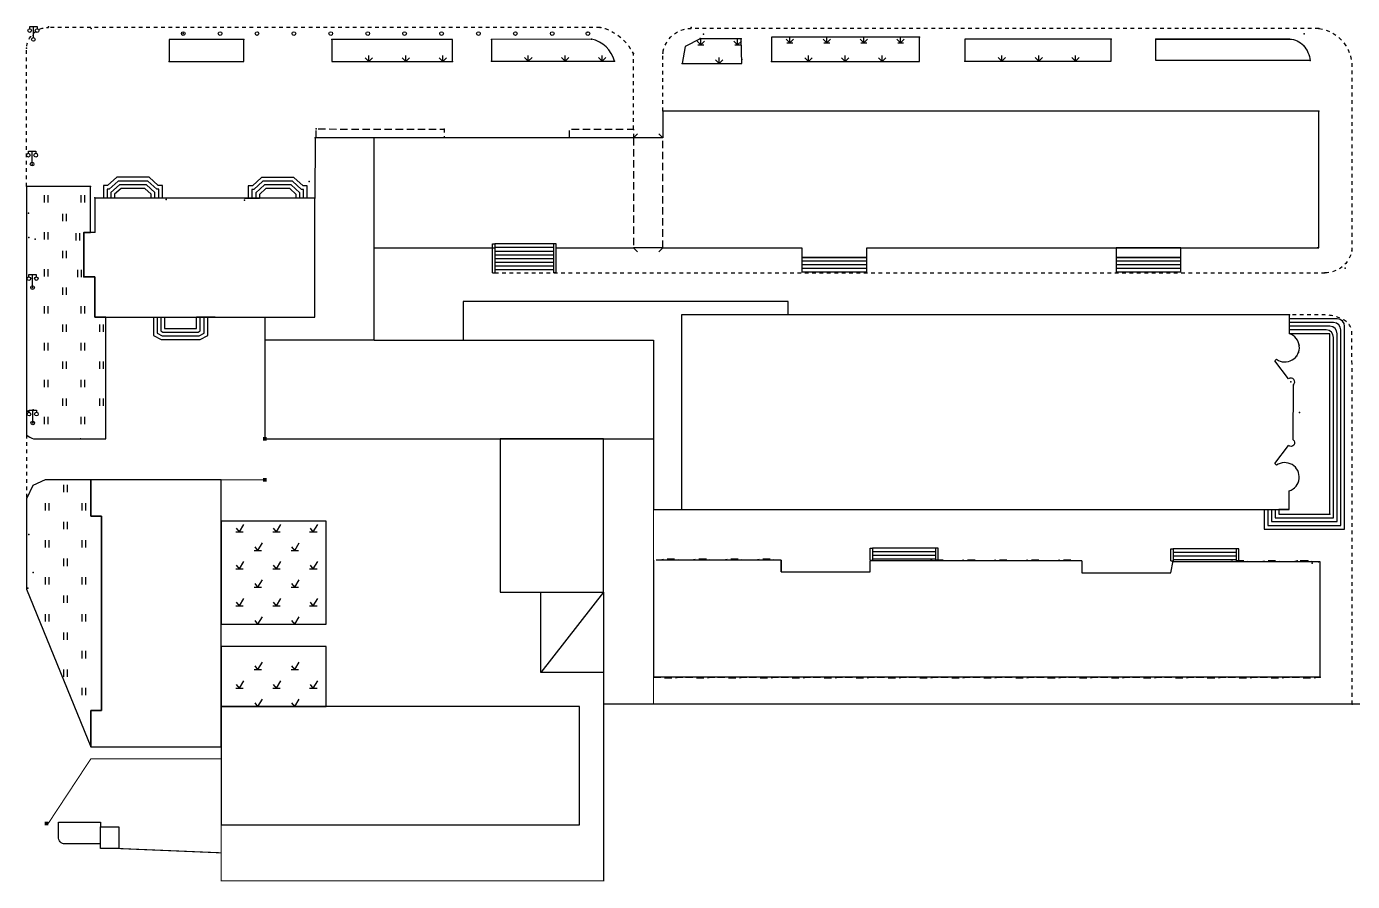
# Model space of a CAD drawing. Extents: x -992 to 2561, y -723 to 1492.
# Drawn here: x 1894.5 to 2074.1, y 529.5 to 645.3 of the extents above; entities that cross this region are included whole.
import ezdxf

# ---------------------------------------------------------------- set-up
doc = ezdxf.new("R2010")
doc.units = 0
doc.header["$LTSCALE"] = 0.5
doc.header["$PDSIZE"] = 0.2
doc.linetypes.add('X5', pattern=[3, 2, -1])
doc.linetypes.add('X6', pattern=[2, 1, -1])
doc.layers.get('0').update_dxf_attribs({"linetype": 'CONTINUOUS'})
for name, color, linetype in [('DLDW', 11, 'CONTINUOUS'), ('DLSS', 4, 'CONTINUOUS'), ('JMD', 6, 'CONTINUOUS'), ('ZBTZ', 3, 'CONTINUOUS'), ('ZDH', 1, 'CONTINUOUS')]:
    doc.layers.add(name, color=color, linetype=linetype)
doc.linetypes.add('1161', pattern='A,0,[149,AAA.SHX,S=0.15,R=0,X=0,Y=0],-1.6', length=1.6)
doc.linetypes.add('442', pattern='A,5,[175,AAA.SHX,S=1,R=90,X=0,Y=0],5', length=10)
doc.linetypes.add('443', pattern='A,9.4,[169,AAA.SHX,S=1,R=0,X=0,Y=0.15],0.6', length=10)
doc.linetypes.add('444', pattern='A,4.5,[145,AAA.SHX,S=1,R=0,X=0,Y=1],4.5,-0.5,[146,AAA.SHX,S=1,R=0,X=0,Y=0],-0.5', length=10)

# ---------------------------------------------------------------- blocks, each defined once
blk = doc.blocks.new('gc124')
for p, q in [((-1, 1), (0, 0)), ((-0.8, 0), (0.8, 0)), ((0, 0), (0, 1.6)), ((0, 0), (1, 1))]:
    blk.add_line(p, q)
blk = doc.blocks.new('gc097')
for p, q in [((-1, 2.9), (-1, 3.5)), ((-1, 3.5), (1, 3.5)), ((0, 0.5), (0, 3.5)), ((1, 3.5), (1, 2.9))]:
    blk.add_line(p, q)
for centre in [(-1, 2.4), (0, 0), (1, 2.4)]:
    blk.add_circle(centre, 0.5)
blk = doc.blocks.new('gc121')
for p, q in [((-0.5, -1), (-0.5, 1)), ((0.5, -1), (0.5, 1))]:
    blk.add_line(p, q)
blk = doc.blocks.new('gc002')
at = {"const_width": 1}
blk.add_lwpolyline([(-0.5, 0), (0.5, 0)], dxfattribs=at)
blk = doc.blocks.new('gc123')
for p, q in [((-1, 0), (1, 0)), ((0, 0), (-0.8, 1)), ((0, 0), (1.2, 2))]:
    blk.add_line(p, q)
blk = doc.blocks.new('gc170')
at = {"linetype": 'Continuous'}
blk.add_circle((0, 0), 0.5, dxfattribs=at)

msp = doc.modelspace()

# ---------------------------------------------------------------- linework, layer by layer
at = {"layer": 'DLSS', "linetype": 'X6', "flags": 128}
for points, elevation in [([(1894.49, 623.58), (1894.49, 642.34, -0.398331), (1897.45, 645.14)], -8.92), ([(1976.7, 631.34), (1976.7, 641.61, 0.2167), (1972.2, 645.14)], -8.92), ([(1980.68, 633.78), (1980.68, 641.63, -0.376091), (1984.54, 645.01)], -8.92), ([(2069.56, 645.01, -0.373511), (2074.05, 639.84), (2074.05, 614.89, -0.355145), (2070.37, 611.9)], -8.92), ([(2074.09, 553.52), (2074.05, 603.78, 0.251441), (2073.14, 605.39, 0.142079), (2070.37, 606.2), (2065.59, 606.2)], -0.06)]:
    msp.add_lwpolyline(points, format="xyb", dxfattribs=dict(at, elevation=elevation))
for points, elevation in [([(1972.2, 645.14), (1897.45, 645.14)], -8.92), ([(2069.56, 645.01), (1984.54, 645.01)], -8.92), ([(1957.92, 611.91), (2070.37, 611.9)], -8.92), ([(1894.49, 589.97), (1894.49, 581.31)], -0.68)]:
    msp.add_lwpolyline(points, dxfattribs=dict(at, elevation=elevation))
at = {"layer": 'JMD', "linetype": 'Continuous'}
for p, q in [((1976.7, 630.17, -8.92), (1977.27, 630.73, -8.92)), ((1980.68, 630.17, -8.92), (1980.12, 630.73, -8.92)), ((1904.41, 622.06, -8.92), (1906.41, 622.06, -8.92)), ((1904.41, 622.06, -8.92), (1906.41, 622.06, -8.92)), ((1904.41, 622.06, -8.92), (1906.41, 622.06, -8.92)), ((1913.38, 622.04, -8.92), (1911.38, 622.04, -8.92)), ((1913.38, 622.04, -8.92), (1911.38, 622.04, -8.92)), ((1913.38, 622.04, -8.92), (1911.38, 622.04, -8.92)), ((1924.02, 622.02, 1.8), (1926.02, 622.02, 1.8)), ((1924.02, 622.02, 1.8), (1926.02, 622.02, 1.8)), ((1924.02, 622.02, 1.8), (1926.02, 622.02, 1.8)), ((1933, 622.01, 1.8), (1931, 622.01, 1.8)), ((1933, 622.01, 1.8), (1931, 622.01, 1.8)), ((1933, 622.01, 1.8), (1931, 622.01, 1.8)), ((1957.62, 615.82, -8.92), (1957.92, 615.82, -8.92)), ((1957.62, 611.91, -8.92), (1957.62, 615.82, -8.92)), ((1957.62, 615.82, -8.92), (1957.92, 615.82, -8.92)), ((1957.62, 611.91, -8.92), (1957.62, 615.82, -8.92)), ((1957.62, 615.82, -8.92), (1957.92, 615.82, -8.92)), ((1957.62, 611.91, -8.92), (1957.62, 615.82, -8.92)), ((1965.92, 615.82, -8.92), (1957.92, 615.82, -8.92)), ((1957.92, 615.82, -8.92), (1957.92, 611.91, -8.92)), ((1965.92, 615.82, -8.92), (1957.92, 615.82, -8.92)), ((1957.92, 615.82, -8.92), (1957.92, 611.91, -8.92)), ((1965.92, 615.82, -8.92), (1957.92, 615.82, -8.92)), ((1957.92, 615.82, -8.92), (1957.92, 611.91, -8.92)), ((1965.92, 615.32, -8.92), (1957.92, 615.32, -8.92)), ((1965.92, 615.32, -8.92), (1957.92, 615.32, -8.92)), ((1965.92, 615.32, -8.92), (1957.92, 615.32, -8.92)), ((1965.92, 614.82, -8.92), (1957.92, 614.82, -8.92)), ((1965.92, 614.82, -8.92), (1957.92, 614.82, -8.92)), ((1965.92, 614.82, -8.92), (1957.92, 614.82, -8.92)), ((1966.22, 615.82, -8.92), (1965.92, 615.82, -8.92)), ((1965.92, 611.92, -8.92), (1965.92, 615.82, -8.92)), ((1966.22, 615.82, -8.92), (1965.92, 615.82, -8.92)), ((1965.92, 611.92, -8.92), (1965.92, 615.82, -8.92)), ((1966.22, 615.82, -8.92), (1965.92, 615.82, -8.92)), ((1965.92, 611.92, -8.92), (1965.92, 615.82, -8.92)), ((1966.22, 611.92, -8.92), (1966.22, 615.82, -8.92)), ((1966.22, 611.92, -8.92), (1966.22, 615.82, -8.92)), ((1966.22, 611.92, -8.92), (1966.22, 615.82, -8.92)), ((1976.7, 615.3, -8.92), (1977.27, 614.73, -8.92)), ((1980.68, 615.3, -8.92), (1980.12, 614.73, -8.92)), ((1965.92, 614.32, -8.92), (1957.92, 614.32, -8.92)), ((1965.92, 614.32, -8.92), (1957.92, 614.32, -8.92)), ((1965.92, 614.32, -8.92), (1957.92, 614.32, -8.92)), ((1965.92, 613.82, -8.92), (1957.92, 613.82, -8.92)), ((1965.92, 613.82, -8.92), (1957.92, 613.82, -8.92)), ((1965.92, 613.82, -8.92), (1957.92, 613.82, -8.92)), ((1965.92, 613.32, -8.92), (1957.92, 613.32, -8.92)), ((1965.92, 613.32, -8.92), (1957.92, 613.32, -8.92)), ((1965.92, 613.32, -8.92), (1957.92, 613.32, -8.92)), ((1965.92, 612.82, -8.92), (1957.92, 612.82, -8.92)), ((1965.92, 612.82, -8.92), (1957.92, 612.82, -8.92)), ((1965.92, 612.82, -8.92), (1957.92, 612.82, -8.92)), ((2008.3, 613.98, -8.92), (1999.52, 613.98, -8.92)), ((1999.52, 613.98, -8.92), (1999.52, 611.95, -8.92)), ((2008.3, 613.98, -8.92), (1999.52, 613.98, -8.92)), ((1999.52, 613.98, -8.92), (1999.52, 611.95, -8.92)), ((2008.3, 613.48, -8.92), (1999.52, 613.48, -8.92)), ((2008.3, 613.48, -8.92), (1999.52, 613.48, -8.92)), ((2008.3, 612.98, -8.92), (1999.52, 612.98, -8.92)), ((2008.3, 612.98, -8.92), (1999.52, 612.98, -8.92)), ((2008.3, 611.95, -8.92), (2008.3, 613.98, -8.92)), ((2008.3, 611.95, -8.92), (2008.3, 613.98, -8.92)), ((2050.87, 613.98, -8.92), (2042.08, 613.98, -8.92)), ((2042.08, 613.98, -8.92), (2042.08, 611.95, -8.92)), ((2050.87, 613.98, -8.92), (2042.08, 613.98, -8.92)), ((2042.08, 613.98, -8.92), (2042.08, 611.95, -8.92)), ((2050.87, 613.48, -8.92), (2042.08, 613.48, -8.92)), ((2050.87, 613.48, -8.92), (2042.08, 613.48, -8.92)), ((2050.87, 612.98, -8.92), (2042.08, 612.98, -8.92)), ((2050.87, 612.98, -8.92), (2042.08, 612.98, -8.92)), ((2050.87, 611.95, -8.92), (2050.87, 613.98, -8.92)), ((2050.87, 611.95, -8.92), (2050.87, 613.98, -8.92)), ((1957.62, 611.91, -8.92), (1957.92, 611.91, -8.92)), ((1957.62, 611.91, -8.92), (1957.92, 611.91, -8.92)), ((1957.62, 611.91, -8.92), (1957.92, 611.91, -8.92)), ((1965.92, 612.32, -8.92), (1957.92, 612.32, -8.92)), ((1965.92, 612.32, -8.92), (1957.92, 612.32, -8.92)), ((1965.92, 612.32, -8.92), (1957.92, 612.32, -8.92)), ((1966.22, 611.92, -8.92), (1965.92, 611.92, -8.92)), ((1966.22, 611.92, -8.92), (1965.92, 611.92, -8.92)), ((1966.22, 611.92, -8.92), (1965.92, 611.92, -8.92)), ((2008.3, 612.48, -8.92), (1999.52, 612.48, -8.92)), ((2008.3, 612.48, -8.92), (1999.52, 612.48, -8.92)), ((2008.3, 611.98, -8.92), (1999.52, 611.98, -8.92)), ((2008.3, 611.98, -8.92), (1999.52, 611.98, -8.92)), ((2050.87, 612.48, -8.92), (2042.08, 612.48, -8.92)), ((2050.87, 612.48, -8.92), (2042.08, 612.48, -8.92)), ((2050.87, 611.98, -8.92), (2042.08, 611.98, -8.92)), ((2050.87, 611.98, -8.92), (2042.08, 611.98, -8.92)), ((1910.68, 605.89, -8.92), (1913.18, 605.89, -8.92)), ((1920.02, 605.89, -8.92), (1917.52, 605.89, -8.92)), ((2072.05, 605.67, -8.92), (2065.59, 605.67, -8.92)), ((2065.59, 603.67, -8.92), (2065.59, 605.67, -8.92)), ((2072.05, 605.67, -8.92), (2065.59, 605.67, -8.92)), ((2065.59, 603.67, -8.92), (2065.59, 605.67, -8.92)), ((2071.55, 605.17, -8.92), (2065.59, 605.17, -8.92)), ((2071.55, 605.17, -8.92), (2065.59, 605.17, -8.92)), ((2071.05, 604.67, -8.92), (2065.59, 604.67, -8.92)), ((2071.05, 604.67, -8.92), (2065.59, 604.67, -8.92)), ((2070.55, 604.17, -8.92), (2065.59, 604.17, -8.92)), ((2070.55, 604.17, -8.92), (2065.59, 604.17, -8.92)), ((2072.05, 578.22, -8.92), (2072.05, 603.67, -8.92)), ((2072.05, 578.22, -8.92), (2072.05, 603.67, -8.92)), ((2072.55, 577.72, -8.92), (2072.55, 604.17, -8.92)), ((2072.55, 577.72, -8.92), (2072.55, 604.17, -8.92)), ((2073.05, 577.22, -8.92), (2073.05, 604.67, -8.92)), ((2073.05, 577.22, -8.92), (2073.05, 604.67, -8.92)), ((2071.55, 578.72, -8.92), (2071.55, 603.17, -8.92)), ((2071.55, 578.72, -8.92), (2071.55, 603.17, -8.92)), ((2065.56, 579.86, -8.92), (2065.56, 581.86, -8.92)), ((2065.56, 579.86, -8.92), (2065.56, 581.86, -8.92)), ((2062.14, 579.86, -8.92), (2062.14, 577.22, -8.92)), ((2062.14, 579.86, -8.92), (2062.14, 577.22, -8.92)), ((2062.64, 579.86, -8.92), (2062.64, 577.72, -8.92)), ((2062.64, 579.86, -8.92), (2062.64, 577.72, -8.92)), ((2063.14, 579.86, -8.92), (2063.14, 578.22, -8.92)), ((2063.14, 579.86, -8.92), (2063.14, 578.22, -8.92)), ((2063.64, 579.86, -8.92), (2063.64, 578.72, -8.92)), ((2063.64, 579.86, -8.92), (2063.64, 578.72, -8.92)), ((2063.64, 578.72, -8.92), (2071.55, 578.72, -8.92)), ((2063.64, 578.72, -8.92), (2071.55, 578.72, -8.92)), ((2065.56, 579.86, -8.92), (2065.56, 579.86, -8.92)), ((2065.56, 579.86, -8.92), (2065.56, 579.86, -8.92)), ((2065.56, 579.86, -8.92), (2065.56, 579.86, -8.92)), ((2065.56, 579.86, -8.92), (2065.56, 579.86, -8.92)), ((2062.14, 577.22, -8.92), (2073.05, 577.22, -8.92)), ((2062.14, 577.22, -8.92), (2073.05, 577.22, -8.92)), ((2062.64, 577.72, -8.92), (2072.55, 577.72, -8.92)), ((2062.64, 577.72, -8.92), (2072.55, 577.72, -8.92)), ((2063.14, 578.22, -8.92), (2072.05, 578.22, -8.92)), ((2063.14, 578.22, -8.92), (2072.05, 578.22, -8.92)), ((2008.78, 574.65, 0.05), (2009.08, 574.65, 0.05)), ((2008.78, 573.02, 0.05), (2008.78, 574.65, 0.05)), ((2008.78, 574.65, 0.05), (2009.08, 574.65, 0.05)), ((2008.78, 573.02, 0.05), (2008.78, 574.65, 0.05)), ((2017.68, 574.65, 0.05), (2009.08, 574.65, 0.05)), ((2009.08, 574.65, 0.05), (2009.08, 573.02, 0.05)), ((2017.68, 574.65, 0.05), (2009.08, 574.65, 0.05)), ((2009.08, 574.65, 0.05), (2009.08, 573.02, 0.05)), ((2017.68, 574.15, 0.05), (2009.08, 574.15, 0.05)), ((2017.68, 574.15, 0.05), (2009.08, 574.15, 0.05)), ((2017.68, 573.65, 0.05), (2009.08, 573.65, 0.05)), ((2017.68, 573.65, 0.05), (2009.08, 573.65, 0.05)), ((2017.68, 573.15, 0.05), (2009.08, 573.15, 0.05)), ((2017.68, 573.15, 0.05), (2009.08, 573.15, 0.05)), ((2017.98, 574.65, 0.05), (2017.68, 574.65, 0.05)), ((2017.68, 573.02, 0.05), (2017.68, 574.65, 0.05)), ((2017.98, 574.65, 0.05), (2017.68, 574.65, 0.05)), ((2017.68, 573.02, 0.05), (2017.68, 574.65, 0.05)), ((2017.98, 573.02, 0.05), (2017.98, 574.65, 0.05)), ((2017.98, 573.02, 0.05), (2017.98, 574.65, 0.05)), ((2049.51, 574.54, -8.92), (2049.81, 574.54, -8.92)), ((2049.51, 572.91, -8.92), (2049.51, 574.54, -8.92)), ((2049.51, 574.54, -8.92), (2049.81, 574.54, -8.92)), ((2049.51, 572.91, -8.92), (2049.51, 574.54, -8.92)), ((2058.41, 574.54, -8.92), (2049.81, 574.54, -8.92)), ((2049.81, 574.54, -8.92), (2049.81, 572.91, -8.92)), ((2058.41, 574.54, -8.92), (2049.81, 574.54, -8.92)), ((2049.81, 574.54, -8.92), (2049.81, 572.91, -8.92)), ((2058.41, 574.04, -8.92), (2049.81, 574.04, -8.92)), ((2058.41, 574.04, -8.92), (2049.81, 574.04, -8.92)), ((2058.41, 573.54, -8.92), (2049.81, 573.54, -8.92)), ((2058.41, 573.54, -8.92), (2049.81, 573.54, -8.92)), ((2058.71, 574.54, -8.92), (2058.41, 574.54, -8.92)), ((2058.41, 572.91, -8.92), (2058.41, 574.54, -8.92)), ((2058.71, 574.54, -8.92), (2058.41, 574.54, -8.92)), ((2058.41, 572.91, -8.92), (2058.41, 574.54, -8.92)), ((2058.71, 572.91, -8.92), (2058.71, 574.54, -8.92)), ((2058.71, 572.91, -8.92), (2058.71, 574.54, -8.92)), ((2008.78, 573.02, 0.05), (2009.08, 573.02, 0.05)), ((2008.78, 573.02, 0.05), (2009.08, 573.02, 0.05)), ((2017.98, 573.02, 0.05), (2017.68, 573.02, 0.05)), ((2017.98, 573.02, 0.05), (2017.68, 573.02, 0.05)), ((2049.51, 572.91, -8.92), (2049.81, 572.91, -8.92)), ((2049.51, 572.91, -8.92), (2049.81, 572.91, -8.92)), ((2058.41, 573.04, -8.92), (2049.81, 573.04, -8.92)), ((2058.41, 573.04, -8.92), (2049.81, 573.04, -8.92)), ((2058.71, 572.91, -8.92), (2058.41, 572.91, -8.92)), ((2058.71, 572.91, -8.92), (2058.41, 572.91, -8.92)), ((1972.66, 568.67, -8.92), (1964.16, 557.78, -8.92))]:
    msp.add_line(p, q, dxfattribs=at)
at = {"layer": 'JMD', "linetype": 'X5'}
for p, q in [((1976.7, 630.17, -8.92), (1976.7, 615.3, -8.92)), ((1980.68, 615.3, -8.92), (1980.68, 630.17, -8.92))]:
    msp.add_line(p, q, dxfattribs=at)
at = {"layer": 'JMD', "color": 7, "linetype": 'Continuous'}
for p, q in [((2071.05, 603.67, -8.92), (2065.59, 603.67, -8.92)), ((2071.05, 603.67, -8.92), (2065.59, 603.67, -8.92)), ((2071.05, 579.22, -8.92), (2071.05, 603.67, -8.92)), ((2071.05, 579.22, -8.92), (2071.05, 603.67, -8.92)), ((2065.56, 579.86, -8.92), (2064.14, 579.86, -8.92)), ((2064.14, 579.86, -8.92), (2064.14, 579.22, -8.92)), ((2065.56, 579.86, -8.92), (2064.14, 579.86, -8.92)), ((2064.14, 579.86, -8.92), (2064.14, 579.22, -8.92)), ((2064.14, 579.22, -8.92), (2071.05, 579.22, -8.92)), ((2064.14, 579.22, -8.92), (2071.05, 579.22, -8.92))]:
    msp.add_line(p, q, dxfattribs=at)
at = {"layer": 'JMD', "linetype": 'Continuous', "flags": 128}
for points, elevation in [([(1980.68, 615.3), (1999.52, 615.3), (1999.52, 613.98), (2008.3, 613.98), (2008.3, 615.3), (2042.08, 615.3), (2042.08, 613.98), (2050.87, 613.98), (2050.87, 615.3), (2042.08, 615.3), (2069.58, 615.3), (2069.58, 633.78), (1980.68, 633.78), (1980.68, 630.17)], -8.92), ([(1976.7, 630.17), (1933.57, 630.17), (1933.52, 622.01), (1903.74, 622.01), (1903.72, 617.37), (1902.22, 617.37), (1902.22, 611.35), (1903.72, 611.35)], -8.92), ([(1941.58, 615.3), (1941.58, 630.17)], -8.92), ([(1980.68, 630.17), (1976.7, 630.17)], -8.92), ([(1912.88, 622.04), (1912.88, 623.73), (1912.33, 623.73), (1911.09, 624.84), (1906.7, 624.84), (1905.46, 623.73), (1904.91, 623.73), (1904.91, 622.06)], 1.79), ([(1912.88, 622.04), (1912.88, 623.73), (1912.33, 623.73), (1911.09, 624.84), (1906.7, 624.84), (1905.46, 623.73), (1904.91, 623.73), (1904.91, 622.06)], 1.79), ([(1912.88, 622.04), (1912.88, 623.73), (1912.33, 623.73), (1911.09, 624.84), (1906.7, 624.84), (1905.46, 623.73), (1904.91, 623.73), (1904.91, 622.06)], 1.79), ([(1912.38, 622.04), (1912.38, 623.23), (1912.14, 623.23), (1910.9, 624.34), (1906.89, 624.34), (1905.65, 623.23), (1905.41, 623.23), (1905.41, 622.06)], 1.79), ([(1912.38, 622.04), (1912.38, 623.23), (1912.14, 623.23), (1910.9, 624.34), (1906.89, 624.34), (1905.65, 623.23), (1905.41, 623.23), (1905.41, 622.06)], 1.79), ([(1912.38, 622.04), (1912.38, 623.23), (1912.14, 623.23), (1910.9, 624.34), (1906.89, 624.34), (1905.65, 623.23), (1905.41, 623.23), (1905.41, 622.06)], 1.79), ([(1911.88, 622.04), (1911.88, 622.79), (1910.71, 623.84), (1907.08, 623.84), (1905.91, 622.79), (1905.91, 622.06)], 1.79), ([(1911.88, 622.04), (1911.88, 622.79), (1910.71, 623.84), (1907.08, 623.84), (1905.91, 622.79), (1905.91, 622.06)], 1.79), ([(1911.88, 622.04), (1911.88, 622.79), (1910.71, 623.84), (1907.08, 623.84), (1905.91, 622.79), (1905.91, 622.06)], 1.79), ([(1932.5, 622.01), (1932.5, 623.7), (1931.94, 623.7), (1930.71, 624.81), (1926.31, 624.81), (1925.08, 623.7), (1924.52, 623.7), (1924.52, 622.02)], 12.52), ([(1932.5, 622.01), (1932.5, 623.7), (1931.94, 623.7), (1930.71, 624.81), (1926.31, 624.81), (1925.08, 623.7), (1924.52, 623.7), (1924.52, 622.02)], 12.52), ([(1932.5, 622.01), (1932.5, 623.7), (1931.94, 623.7), (1930.71, 624.81), (1926.31, 624.81), (1925.08, 623.7), (1924.52, 623.7), (1924.52, 622.02)], 12.52), ([(1932, 622.01), (1932, 623.2), (1931.75, 623.2), (1930.52, 624.31), (1926.5, 624.31), (1925.27, 623.2), (1925.02, 623.2), (1925.02, 622.02)], 12.52), ([(1932, 622.01), (1932, 623.2), (1931.75, 623.2), (1930.52, 624.31), (1926.5, 624.31), (1925.27, 623.2), (1925.02, 623.2), (1925.02, 622.02)], 12.52), ([(1932, 622.01), (1932, 623.2), (1931.75, 623.2), (1930.52, 624.31), (1926.5, 624.31), (1925.27, 623.2), (1925.02, 623.2), (1925.02, 622.02)], 12.52), ([(1931.5, 622.01), (1931.5, 622.75), (1930.32, 623.81), (1926.7, 623.81), (1925.52, 622.75), (1925.52, 622.02)], 12.52), ([(1931.5, 622.01), (1931.5, 622.75), (1930.32, 623.81), (1926.7, 623.81), (1925.52, 622.75), (1925.52, 622.02)], 12.52), ([(1931.5, 622.01), (1931.5, 622.75), (1930.32, 623.81), (1926.7, 623.81), (1925.52, 622.75), (1925.52, 622.02)], 12.52), ([(1905.2, 605.9), (1910.68, 605.89), (1917.52, 605.89), (1926.78, 605.89), (1933.52, 605.89), (1933.52, 622.01)], -8.92), ([(1911.38, 622.04), (1911.38, 622.57), (1910.52, 623.34), (1907.28, 623.34), (1906.41, 622.57), (1906.41, 622.06)], 1.79), ([(1911.38, 622.04), (1911.38, 622.57), (1910.52, 623.34), (1907.28, 623.34), (1906.41, 622.57), (1906.41, 622.06)], 1.79), ([(1911.38, 622.04), (1911.38, 622.57), (1910.52, 623.34), (1907.28, 623.34), (1906.41, 622.57), (1906.41, 622.06)], 1.79), ([(1931, 622.01), (1931, 622.53), (1930.13, 623.31), (1926.89, 623.31), (1926.02, 622.53), (1926.02, 622.02)], 12.52), ([(1931, 622.01), (1931, 622.53), (1930.13, 623.31), (1926.89, 623.31), (1926.02, 622.53), (1926.02, 622.02)], 12.52), ([(1931, 622.01), (1931, 622.53), (1930.13, 623.31), (1926.89, 623.31), (1926.02, 622.53), (1926.02, 622.02)], 12.52), ([(1903.13, 617.37), (1902.22, 617.37), (1902.22, 611.35), (1903.72, 611.35), (1903.72, 605.9), (1905.2, 605.9)], -0.92), ([(1941.58, 602.78), (1941.58, 615.3), (1957.92, 615.3)], -0.73), ([(1941.58, 602.78), (1941.58, 615.3), (1957.92, 615.3)], -0.73), ([(1941.58, 615.3), (1957.92, 615.3)], -8.92), ([(1966.22, 615.3), (1976.7, 615.3)], -15.37), ([(1966.22, 615.3), (1976.7, 615.3)], -15.37), ([(1966.22, 615.3), (1976.7, 615.3)], -15.37), ([(1980.68, 615.3), (1976.7, 615.3)], -8.92), ([(1911.68, 605.89), (1911.68, 603.44), (1912.72, 602.89), (1917.98, 602.89), (1919.02, 603.44), (1919.02, 605.89)], -8.92), ([(1912.18, 605.89), (1912.18, 603.74), (1912.84, 603.39), (1917.86, 603.39), (1918.52, 603.74), (1918.52, 605.89)], -8.92), ([(1912.68, 605.89), (1912.68, 604.04), (1912.96, 603.89), (1917.74, 603.89), (1918.02, 604.04), (1918.02, 605.89)], -8.92), ([(1913.18, 605.89), (1913.18, 604.39), (1917.52, 604.39), (1917.52, 605.89)], -8.92), ([(1997.66, 606.2), (1983.23, 606.2), (1983.23, 579.86)], -11.27), ([(1941.58, 602.78), (1926.78, 602.78), (1926.78, 589.45), (1958.66, 589.45), (1979.41, 589.45)], -8.92), ([(1941.58, 602.78), (1953.64, 602.78)], -8.92), ([(1903.19, 547.71), (1920.83, 547.71), (1920.83, 583.88), (1903.19, 583.88), (1903.19, 578.94), (1904.62, 578.94), (1904.62, 552.65), (1903.19, 552.65), (1903.19, 547.71)], 0.01), ([(1903.19, 583.88), (1903.19, 578.94), (1904.62, 578.94), (1904.62, 552.65), (1903.19, 552.65), (1903.19, 547.71)], 0.01), ([(1903.19, 583.88), (1903.19, 578.94), (1904.62, 578.94), (1904.62, 552.65), (1903.19, 552.65), (1903.19, 547.71)], 0.01), ([(1979.41, 573.02), (1979.41, 557.18)], 9.01), ([(1979.41, 573.02), (1979.41, 557.18)], 9.01), ([(1979.41, 573.02), (1979.41, 557.18)], 9.01), ([(1996.72, 573.02), (1980.3, 573.02)], 9.01), ([(1996.71, 571.42), (1996.72, 573.02), (1996.71, 571.42), (2008.78, 571.42), (2008.78, 572.91)], 9.01), ([(2037.45, 572.91), (2008.78, 572.91)], -8.92), ([(2037.45, 572.91), (2037.44, 571.31), (2049.51, 571.31), (2049.81, 572.91)], 0.05), ([(2037.45, 572.91), (2037.44, 571.31), (2049.51, 571.31), (2049.81, 572.91)], 0.05), ([(2069.76, 572.8), (2049.79, 572.8)], -8.92), ([(2069.76, 557.18), (2069.76, 572.8)], 0.07), ([(2069.76, 557.18), (1979.41, 557.18)], 9.01)]:
    msp.add_lwpolyline(points, dxfattribs=dict(at, elevation=elevation))
at = {"layer": 'JMD', "linetype": 'X5', "flags": 128}
for points, elevation in [([(1933.7, 630.17), (1933.7, 631.39), (1951.04, 631.34), (1951.04, 630.17)], -8.92), ([(1968.03, 630.17), (1968.03, 631.37), (1976.7, 631.34), (1976.7, 630.17)], -8.92), ([(1983.74, 573.02), (1982.86, 573.02), (1982.31, 573.12), (1980.85, 573.13), (1980.3, 573.02), (1979.41, 573.02)], 9.01), ([(1983.74, 573.02), (1982.86, 573.02), (1982.31, 573.12), (1980.85, 573.13), (1980.3, 573.02), (1979.41, 573.02)], 9.01), ([(1988.07, 573.02), (1987.18, 573.02), (1986.63, 573.12), (1985.17, 573.13), (1984.62, 573.02), (1983.74, 573.02)], 9.01), ([(1988.07, 573.02), (1987.18, 573.02), (1986.63, 573.12), (1985.17, 573.13), (1984.62, 573.02), (1983.74, 573.02)], 9.01), ([(1992.39, 573.02), (1991.51, 573.02), (1990.96, 573.12), (1989.5, 573.13), (1988.95, 573.02), (1988.07, 573.02)], 9.01), ([(1992.39, 573.02), (1991.51, 573.02), (1990.96, 573.12), (1989.5, 573.13), (1988.95, 573.02), (1988.07, 573.02)], 9.01), ([(1996.72, 573.02), (1995.84, 573.02), (1995.28, 573.12), (1993.83, 573.13), (1993.27, 573.02), (1992.39, 573.02)], 9.01), ([(1996.72, 573.02), (1995.84, 573.02), (1995.28, 573.12), (1993.83, 573.13), (1993.27, 573.02), (1992.39, 573.02)], 9.01), ([(2020.14, 572.91), (2019.26, 572.91), (2018.71, 573.01), (2017.25, 573.02), (2016.7, 572.91), (2015.82, 572.91)], 0.05), ([(2020.14, 572.91), (2019.26, 572.91), (2018.71, 573.01), (2017.25, 573.02), (2016.7, 572.91), (2015.82, 572.91)], 0.05), ([(2024.47, 572.91), (2023.59, 572.91), (2023.03, 573.01), (2021.58, 573.02), (2021.02, 572.91), (2020.14, 572.91)], 0.05), ([(2024.47, 572.91), (2023.59, 572.91), (2023.03, 573.01), (2021.58, 573.02), (2021.02, 572.91), (2020.14, 572.91)], 0.05), ([(2028.79, 572.91), (2027.91, 572.91), (2027.36, 573.01), (2025.9, 573.02), (2025.35, 572.91), (2024.47, 572.91)], 0.05), ([(2028.79, 572.91), (2027.91, 572.91), (2027.36, 573.01), (2025.9, 573.02), (2025.35, 572.91), (2024.47, 572.91)], 0.05), ([(2033.12, 572.91), (2032.24, 572.91), (2031.69, 573.01), (2030.23, 573.02), (2029.68, 572.91), (2028.79, 572.91)], 0.05), ([(2033.12, 572.91), (2032.24, 572.91), (2031.69, 573.01), (2030.23, 573.02), (2029.68, 572.91), (2028.79, 572.91)], 0.05), ([(2037.45, 572.91), (2036.56, 572.91), (2036.01, 573.01), (2034.55, 573.02), (2034, 572.91), (2033.12, 572.91)], 0.05), ([(2037.45, 572.91), (2036.56, 572.91), (2036.01, 573.01), (2034.55, 573.02), (2034, 572.91), (2033.12, 572.91)], 0.05), ([(2060.87, 572.8), (2059.99, 572.8), (2059.44, 572.9), (2057.98, 572.91), (2057.43, 572.8), (2056.55, 572.8)], 0.05), ([(2060.87, 572.8), (2059.99, 572.8), (2059.44, 572.9), (2057.98, 572.91), (2057.43, 572.8), (2056.55, 572.8)], 0.05), ([(2065.2, 572.8), (2064.32, 572.8), (2063.76, 572.9), (2062.31, 572.91), (2061.75, 572.8), (2060.87, 572.8)], 0.05), ([(2065.2, 572.8), (2064.32, 572.8), (2063.76, 572.9), (2062.31, 572.91), (2061.75, 572.8), (2060.87, 572.8)], 0.05), ([(2069.52, 572.8), (2068.64, 572.8), (2068.09, 572.9), (2066.63, 572.91), (2066.08, 572.8), (2065.2, 572.8)], 0.05), ([(2069.52, 572.8), (2068.64, 572.8), (2068.09, 572.9), (2066.63, 572.91), (2066.08, 572.8), (2065.2, 572.8)], 0.05), ([(1979.41, 557.18), (1980.3, 557.18), (1980.85, 557.08), (1982.31, 557.07), (1982.86, 557.18), (1983.74, 557.18)], 9.01), ([(1979.41, 557.18), (1980.3, 557.18), (1980.85, 557.08), (1982.31, 557.07), (1982.86, 557.18), (1983.74, 557.18)], 9.01), ([(1983.74, 557.18), (1984.62, 557.18), (1985.17, 557.08), (1986.63, 557.07), (1987.18, 557.18), (1988.07, 557.18)], 9.01), ([(1983.74, 557.18), (1984.62, 557.18), (1985.17, 557.08), (1986.63, 557.07), (1987.18, 557.18), (1988.07, 557.18)], 9.01), ([(1988.07, 557.18), (1988.95, 557.18), (1989.5, 557.08), (1990.96, 557.07), (1991.51, 557.18), (1992.39, 557.18)], 9.01), ([(1988.07, 557.18), (1988.95, 557.18), (1989.5, 557.08), (1990.96, 557.07), (1991.51, 557.18), (1992.39, 557.18)], 9.01), ([(1992.39, 557.18), (1993.27, 557.18), (1993.83, 557.08), (1995.28, 557.07), (1995.84, 557.18), (1996.72, 557.18)], 9.01), ([(1992.39, 557.18), (1993.27, 557.18), (1993.83, 557.08), (1995.28, 557.07), (1995.84, 557.18), (1996.72, 557.18)], 9.01), ([(1996.72, 557.18), (1997.6, 557.18), (1998.15, 557.08), (1999.61, 557.07), (2000.16, 557.18), (2001.04, 557.18)], 9.01), ([(1996.72, 557.18), (1997.6, 557.18), (1998.15, 557.08), (1999.61, 557.07), (2000.16, 557.18), (2001.04, 557.18)], 9.01), ([(2001.04, 557.18), (2001.93, 557.18), (2002.48, 557.08), (2003.94, 557.07), (2004.49, 557.18), (2005.37, 557.18)], 9.01), ([(2001.04, 557.18), (2001.93, 557.18), (2002.48, 557.08), (2003.94, 557.07), (2004.49, 557.18), (2005.37, 557.18)], 9.01), ([(2005.37, 557.18), (2006.25, 557.18), (2006.8, 557.08), (2008.26, 557.07), (2008.81, 557.18), (2009.7, 557.18)], 9.01), ([(2005.37, 557.18), (2006.25, 557.18), (2006.8, 557.08), (2008.26, 557.07), (2008.81, 557.18), (2009.7, 557.18)], 9.01), ([(2009.7, 557.18), (2010.58, 557.18), (2011.13, 557.08), (2012.59, 557.07), (2013.14, 557.18), (2014.02, 557.18)], 9.01), ([(2009.7, 557.18), (2010.58, 557.18), (2011.13, 557.08), (2012.59, 557.07), (2013.14, 557.18), (2014.02, 557.18)], 9.01), ([(2014.02, 557.18), (2014.9, 557.18), (2015.46, 557.08), (2016.91, 557.07), (2017.47, 557.18), (2018.35, 557.18)], 9.01), ([(2014.02, 557.18), (2014.9, 557.18), (2015.46, 557.08), (2016.91, 557.07), (2017.47, 557.18), (2018.35, 557.18)], 9.01), ([(2018.35, 557.18), (2019.23, 557.18), (2019.78, 557.08), (2021.24, 557.07), (2021.79, 557.18), (2022.67, 557.18)], 9.01), ([(2018.35, 557.18), (2019.23, 557.18), (2019.78, 557.08), (2021.24, 557.07), (2021.79, 557.18), (2022.67, 557.18)], 9.01), ([(2022.67, 557.18), (2023.56, 557.18), (2024.11, 557.08), (2025.57, 557.07), (2026.12, 557.18), (2027, 557.18)], 9.01), ([(2022.67, 557.18), (2023.56, 557.18), (2024.11, 557.08), (2025.57, 557.07), (2026.12, 557.18), (2027, 557.18)], 9.01), ([(2027, 557.18), (2027.88, 557.18), (2028.43, 557.08), (2029.89, 557.07), (2030.44, 557.18), (2031.33, 557.18)], 9.01), ([(2027, 557.18), (2027.88, 557.18), (2028.43, 557.08), (2029.89, 557.07), (2030.44, 557.18), (2031.33, 557.18)], 9.01), ([(2031.33, 557.18), (2032.21, 557.18), (2032.76, 557.08), (2034.22, 557.07), (2034.77, 557.18), (2035.65, 557.18)], 9.01), ([(2031.33, 557.18), (2032.21, 557.18), (2032.76, 557.08), (2034.22, 557.07), (2034.77, 557.18), (2035.65, 557.18)], 9.01), ([(2035.65, 557.18), (2036.53, 557.18), (2037.09, 557.08), (2038.54, 557.07), (2039.1, 557.18), (2039.98, 557.18)], 9.01), ([(2035.65, 557.18), (2036.53, 557.18), (2037.09, 557.08), (2038.54, 557.07), (2039.1, 557.18), (2039.98, 557.18)], 9.01), ([(2039.98, 557.18), (2040.86, 557.18), (2041.41, 557.08), (2042.87, 557.07), (2043.42, 557.18), (2044.3, 557.18)], 9.01), ([(2039.98, 557.18), (2040.86, 557.18), (2041.41, 557.08), (2042.87, 557.07), (2043.42, 557.18), (2044.3, 557.18)], 9.01), ([(2044.3, 557.18), (2045.19, 557.18), (2045.74, 557.08), (2047.2, 557.07), (2047.75, 557.18), (2048.63, 557.18)], 9.01), ([(2044.3, 557.18), (2045.19, 557.18), (2045.74, 557.08), (2047.2, 557.07), (2047.75, 557.18), (2048.63, 557.18)], 9.01), ([(2048.63, 557.18), (2049.51, 557.18), (2050.06, 557.08), (2051.52, 557.07), (2052.07, 557.18), (2052.96, 557.18)], 9.01), ([(2048.63, 557.18), (2049.51, 557.18), (2050.06, 557.08), (2051.52, 557.07), (2052.07, 557.18), (2052.96, 557.18)], 9.01), ([(2052.96, 557.18), (2053.84, 557.18), (2054.39, 557.08), (2055.85, 557.07), (2056.4, 557.18), (2057.28, 557.18)], 9.01), ([(2052.96, 557.18), (2053.84, 557.18), (2054.39, 557.08), (2055.85, 557.07), (2056.4, 557.18), (2057.28, 557.18)], 9.01), ([(2057.28, 557.18), (2058.16, 557.18), (2058.72, 557.08), (2060.17, 557.07), (2060.73, 557.18), (2061.61, 557.18)], 9.01), ([(2057.28, 557.18), (2058.16, 557.18), (2058.72, 557.08), (2060.17, 557.07), (2060.73, 557.18), (2061.61, 557.18)], 9.01), ([(2061.61, 557.18), (2062.49, 557.18), (2063.04, 557.08), (2064.5, 557.07), (2065.05, 557.18), (2065.93, 557.18)], 9.01), ([(2061.61, 557.18), (2062.49, 557.18), (2063.04, 557.08), (2064.5, 557.07), (2065.05, 557.18), (2065.93, 557.18)], 9.01), ([(2065.93, 557.18), (2066.82, 557.18), (2067.37, 557.08), (2068.83, 557.07), (2069.38, 557.18), (2069.76, 557.18)], 9.01), ([(2065.93, 557.18), (2066.82, 557.18), (2067.37, 557.08), (2068.83, 557.07), (2069.38, 557.18), (2069.76, 557.18)], 9.01)]:
    msp.add_lwpolyline(points, dxfattribs=dict(at, elevation=elevation))
at = {"layer": 'JMD', "linetype": '443', "const_width": 0.15, "flags": 128}
for points, elevation in [([(1941.58, 615.3), (1941.58, 602.78)], -8.92), ([(1953.64, 608.04), (1953.64, 602.78)], -10.03), ([(1926.78, 602.78), (1926.78, 605.89)], -8.92), ([(1920.83, 583.88), (1926.53, 583.88)], -8.92), ([(1979.41, 579.86), (1979.41, 557.18), (1979.41, 553.52)], -8.92), ([(1920.83, 537.18), (1920.83, 529.58), (1972.66, 529.58), (1972.66, 557.78)], 0.32), ([(1897.42, 537.36), (1903.19, 546.11), (1920.83, 546.11)], 0.32), ([(1906.98, 533.96), (1920.83, 533.38)], -8.92)]:
    msp.add_lwpolyline(points, dxfattribs=dict(at, elevation=elevation))
at = {"layer": 'JMD', "linetype": 'Continuous', "flags": 128}
for points, elevation in [([(2066.1, 589.31), (2066.11, 596.75, 0.985639), (2065.47, 597.55), (2063.6, 599.99), (2063.83, 600.2, 1.153881), (2065.59, 603.67), (2065.59, 606.2), (1997.66, 606.2), (1997.66, 608.04), (1953.64, 608.04), (1953.64, 602.84)], -0.73), ([(2066.1, 589.31), (2066.11, 596.75, 0.985639), (2065.47, 597.55), (2063.6, 599.99), (2063.83, 600.2, 1.153881), (2065.59, 603.67), (2065.59, 606.2), (1997.66, 606.2), (1997.66, 608.04), (1953.64, 608.04), (1953.64, 602.84)], -0.73), ([(1953.64, 602.78), (1979.41, 602.78), (1979.41, 579.86), (2065.56, 579.86), (2065.56, 581.86), (2065.56, 582.39, 1.153881), (2063.82, 585.86), (2063.59, 586.08), (2065.46, 588.51), (2065.46, 588.51)], -9.01), ([(2066.1, 589.31, -0.985639), (2065.46, 588.51)], -9.01), ([(1904.48, 534.58), (1899.68, 534.58, -0.442315), (1898.82, 535.53), (1898.82, 537.54), (1904.48, 537.54), (1904.48, 536.92)], -10.77)]:
    msp.add_lwpolyline(points, format="xyb", dxfattribs=dict(at, elevation=elevation))
at = {"layer": 'JMD', "linetype": 'Continuous', "elevation": -8.92, "flags": 128}
for points in [[(1958.66, 568.67), (1972.66, 568.67), (1972.66, 589.45), (1958.66, 589.45)], [(1964.16, 568.67), (1972.66, 568.67), (1972.66, 557.78), (1964.16, 557.78)], [(1920.83, 537.18), (1969.39, 537.18), (1969.39, 553.18), (1920.83, 553.18)], [(1906.98, 533.96), (1904.48, 533.96), (1904.48, 536.92), (1906.98, 536.92)]]:
    msp.add_lwpolyline(points, close=True, dxfattribs=at)
at = {"layer": 'JMD', "color": 7, "linetype": 'Continuous', "elevation": -0.06, "flags": 128}
msp.add_lwpolyline([(2065.56, 579.86), (2065.56, 579.86)], dxfattribs=at)
msp.add_lwpolyline([(2065.56, 579.86), (2065.56, 579.86)], dxfattribs=at)
at = {"layer": 'JMD', "linetype": '442', "elevation": 3.12, "flags": 128}
msp.add_lwpolyline([(2080.15, 561.36), (2080.15, 553.52), (2074.09, 553.52)], dxfattribs=at)
at = {"layer": 'JMD', "linetype": '444', "elevation": -0.06, "flags": 128}
msp.add_lwpolyline([(2074.09, 553.52), (1972.66, 553.52)], dxfattribs=at)
at = {"layer": 'JMD', "linetype": 'Continuous'}
for centre in [(2072.05, 604.67, -8.92), (2072.05, 604.67, -8.92), (2070.55, 603.17, -8.92), (2070.55, 603.17, -8.92), (2071.05, 603.67, -8.92), (2071.05, 603.67, -8.92), (2071.55, 604.17, -8.92), (2071.55, 604.17, -8.92)]:
    msp.add_arc(centre, 1, 0, 90, dxfattribs=at)
at = {"layer": 'ZBTZ', "linetype": '1161', "flags": 128}
for points, elevation in [([(1923.93, 643.51), (1913.78, 643.51), (1913.78, 640.53), (1923.93, 640.53)], -8.92), ([(1923.93, 643.51), (1913.78, 643.51), (1913.78, 640.53), (1923.93, 640.53)], -8.92), ([(1923.93, 643.51), (1913.78, 643.51), (1913.78, 640.53), (1923.93, 640.53)], -8.92), ([(1952.2, 643.52), (1935.86, 643.52), (1935.86, 640.54), (1952.2, 640.54)], -8.92), ([(1952.2, 643.52), (1935.86, 643.52), (1935.86, 640.54), (1952.2, 640.54)], -8.92), ([(1952.2, 643.52), (1935.86, 643.52), (1935.86, 640.54), (1952.2, 640.54)], -8.92), ([(1991.3, 643.59), (1985.74, 643.59), (1983.69, 642.54), (1983.32, 640.27), (1991.38, 640.27), (1991.3, 643.59)], -0.01), ([(1991.3, 643.59), (1985.74, 643.59), (1983.69, 642.54), (1983.32, 640.27), (1991.38, 640.27), (1991.3, 643.59)], -0.01), ([(1995.4, 640.53), (2015.46, 640.53), (2015.46, 643.81), (1995.4, 643.81), (1995.4, 640.53)], -0.28), ([(1995.4, 640.53), (2015.46, 640.53), (2015.46, 643.81), (1995.4, 643.81), (1995.4, 640.53)], -0.28), ([(2041.44, 643.55), (2021.61, 643.55), (2021.61, 640.55), (2041.44, 640.55)], -8.92), ([(2041.44, 643.55), (2021.61, 643.55), (2021.61, 640.55), (2041.44, 640.55)], -8.92), ([(1920.83, 578.28), (1920.83, 564.33), (1935.08, 564.33), (1935.08, 578.28), (1920.83, 578.28)], -8.92), ([(1920.83, 553.18), (1935.08, 553.18), (1935.08, 561.33), (1920.83, 561.33), (1920.83, 553.18)], -8.92)]:
    msp.add_lwpolyline(points, close=True, dxfattribs=dict(at, elevation=elevation))
for points, elevation in [([(1971.03, 643.56), (1957.46, 643.5), (1957.47, 640.55), (1974.12, 640.58, 0.274224)], -8.92), ([(1971.03, 643.56), (1957.46, 643.5), (1957.47, 640.55), (1974.12, 640.58, 0.274224)], -8.92), ([(1971.03, 643.56), (1957.46, 643.5), (1957.47, 640.55), (1974.12, 640.58, 0.274224)], -8.92), ([(2047.49, 643.55), (2065.6, 643.55), (2047.49, 643.55), (2065.6, 643.55, -0.21613), (2067.47, 642.7, -0.149817), (2068.39, 640.65), (2047.49, 640.65), (2047.49, 643.55)], -0.22), ([(2047.49, 643.55), (2065.6, 643.55), (2047.49, 643.55), (2065.6, 643.55, -0.21613), (2067.47, 642.7, -0.149817), (2068.39, 640.65), (2047.49, 640.65), (2047.49, 643.55)], -0.22)]:
    msp.add_lwpolyline(points, format="xyb", close=True, dxfattribs=dict(at, elevation=elevation))
at = {"layer": 'ZBTZ', "linetype": 'Continuous', "elevation": -0.68, "flags": 128}
msp.add_lwpolyline([(1895.44, 589.45), (1905.2, 589.45), (1905.2, 605.9), (1903.72, 605.9), (1903.72, 611.35), (1902.22, 611.35), (1902.22, 617.37), (1903.13, 617.37), (1903.13, 623.58), (1894.49, 623.58), (1894.49, 589.97)], dxfattribs=at)
msp.add_lwpolyline([(1894.49, 589.97, 0.140831), (1895.44, 589.45), (1895.44, 589.45)], format="xyb", dxfattribs=at)
at = {"layer": 'ZBTZ', "linetype": 'Continuous', "flags": 128}
for points, elevation in [([(1895.44, 589.45), (1895.44, 589.45), (1895.44, 589.45)], -0.68), ([(1903.19, 547.71), (1903.19, 552.65), (1904.62, 552.65), (1904.62, 578.94), (1903.19, 578.94), (1903.19, 583.88), (1897.01, 583.88), (1895.31, 583.1), (1894.49, 581.31), (1894.49, 577.59), (1894.49, 569.1), (1903.19, 547.71)], 0.01)]:
    msp.add_lwpolyline(points, close=True, dxfattribs=dict(at, elevation=elevation))
at = {"layer": 'ZDH', "linetype": 'Continuous'}
for p in [(1897.45, 645.23, -0.28), (1897.45, 645.23, -0.28), (1897.45, 645.23, -0.28), (1903.25, 644.99, -0.22), (1903.25, 644.99, -0.22), (1903.25, 644.99, -0.22), (1972.2, 645.14, -0.24), (1972.2, 645.14, -0.24), (1972.2, 645.14, -0.24), (1984.54, 645.14, -0.21), (1984.54, 645.14, -0.21), (2069.56, 645.01, -0.24), (2069.56, 645.01, -0.24), (1895.38, 644.05, -0.15), (1895.38, 644.05, -0.15), (1895.38, 644.05, -0.15), (1915.7, 644.31, -0.29), (1915.7, 644.31, -0.29), (1923.93, 643.51, -0.18), (1923.93, 643.51, -0.18), (1923.93, 643.51, -0.18), (1935.86, 643.52, -0.17), (1935.86, 643.52, -0.17), (1935.86, 643.52, -0.17), (1957.46, 643.5, -0.16), (1957.46, 643.5, -0.16), (1957.46, 643.5, -0.16), (1970.53, 644.49, -0.25), (1970.53, 644.49, -0.25), (1970.53, 644.49, -0.25), (1971.03, 643.56, -0.14), (1971.03, 643.56, -0.14), (1971.03, 643.56, -0.14), (1985.74, 643.65, 0), (1985.74, 643.65, 0), (1986.18, 644.24, -0.17), (1986.18, 644.24, -0.17), (1991.3, 643.59, -0.01), (1991.3, 643.59, -0.01), (2015.46, 643.81, -0.43), (2015.46, 643.81, -0.43), (2041.44, 643.55, -0.25), (2041.44, 643.55, -0.25), (2047.49, 643.55, -0.22), (2047.49, 643.55, -0.22), (2065.6, 643.55, -0.14), (2065.6, 643.55, -0.14), (2067.58, 644.25, -0.22), (2067.58, 644.25, -0.22), (1894.49, 642.34, -0.2), (1894.49, 642.34, -0.2), (1894.49, 642.34, -0.2), (1976.7, 641.61, -0.03), (1976.7, 641.61, -0.03), (1976.7, 641.61, -0.03), (1980.68, 641.63, -0.05), (1980.68, 641.63, -0.05), (2067.47, 642.7, -0.11), (2067.47, 642.7, -0.11), (2073.2, 642.67, -0.27), (2073.2, 642.67, -0.27), (1913.78, 640.53, -0.09), (1913.78, 640.53, -0.09), (1913.78, 640.53, -0.09), (1952.2, 640.54, -0.04), (1952.2, 640.54, -0.04), (1952.2, 640.54, -0.04), (1957.47, 640.55, -0.04), (1957.47, 640.55, -0.04), (1957.47, 640.55, -0.04), (1974.12, 640.58, 0.22), (1974.12, 640.58, 0.22), (1974.12, 640.58, 0.22), (1983.32, 640.27, 0.26), (1983.32, 640.27, 0.26), (1991.38, 640.79, 0.11), (1991.38, 640.79, 0.11), (1995.4, 640.53, -0.28), (1995.4, 640.53, -0.28), (2021.61, 640.55, -0.22), (2021.61, 640.55, -0.22), (2068.39, 640.65, -0.1), (2068.39, 640.65, -0.1), (2069.58, 633.78, -0.1), (2069.58, 633.78, -0.1), (1933.7, 631.39, 0.25), (1933.7, 631.39, 0.25), (1933.7, 631.39, 0.25), (1951.04, 631.34, 0.27), (1951.04, 631.34, 0.27), (1951.04, 631.34, 0.27), (1933.57, 630.17, 0.24), (1933.57, 630.17, 0.24), (1933.57, 630.17, 0.24), (1895.22, 626.64, 1.89), (1895.22, 626.64, 1.89), (1895.22, 626.64, 1.89), (1903.13, 623.58, -0.92), (1903.13, 623.58, -0.92), (1903.13, 623.58, -0.92), (1932.75, 624.27, 0.91), (1932.75, 624.27, 0.91), (1932.75, 624.27, 0.91), (1903.74, 622.06, -0.92), (1903.74, 622.06, -0.92), (1903.74, 622.06, -0.92), (1913.38, 621.82, 1.79), (1913.38, 621.82, 1.79), (1913.38, 621.82, 1.79), (1924.02, 621.73, 1.8), (1924.02, 621.73, 1.8), (1924.02, 621.73, 1.8), (1933.52, 622.01, 1.89), (1933.52, 622.01, 1.89), (1933.52, 622.01, 1.89), (1894.72, 619.98, -1.27), (1894.72, 619.98, -1.27), (1894.72, 619.98, -1.27), (1894.77, 616.7, -1.27), (1894.77, 616.7, -1.27), (1894.77, 616.7, -1.27), (1895.66, 616.47, 0), (1895.66, 616.47, 0), (1895.66, 616.47, 0), (1902.28, 617.37, 0.32), (1902.28, 617.37, 0.32), (1902.28, 617.37, 0.32), (1903.72, 617.43, 0.33), (1903.72, 617.43, 0.33), (1903.72, 617.43, 0.33), (2069.37, 615.3, -0.17), (2069.37, 615.3, -0.17), (2074.05, 614.89, -0.44), (2074.05, 614.89, -0.44), (1902.22, 611.35, 0.32), (1902.22, 611.35, 0.32), (1902.22, 611.35, 0.32), (2070.37, 611.9, -0.26), (2070.37, 611.9, -0.26), (2073.14, 612.55, -0.36), (2073.14, 612.55, -0.36), (1895.3, 609.92, 0.02), (1895.3, 609.92, 0.02), (1895.3, 609.92, 0.02), (2065.59, 606.2, -0.06), (2065.59, 606.2, -0.06), (2066.9, 602.1, -0.76), (2066.9, 602.1, -0.76), (2066.57, 600.69, -0.76), (2066.57, 600.69, -0.76), (2066.8, 601.13, -0.76), (2066.8, 601.13, -0.76), (2065.78, 597.14, -0.72), (2065.78, 597.14, -0.72), (2066.11, 596.75, -0.73), (2066.11, 596.75, -0.73), (1894.64, 593.18, -0.01), (1894.64, 593.18, -0.01), (1894.64, 593.18, -0.01), (1895.39, 593.36, 0.03), (1895.39, 593.36, 0.03), (1895.39, 593.36, 0.03), (2066.93, 593.02, -0.75), (2066.93, 593.02, -0.75), (1895.31, 591.58, 0.08), (1895.31, 591.58, 0.08), (1895.31, 591.58, 0.08), (1901.78, 589.45, -0.07), (1901.78, 589.45, -0.07), (1901.78, 589.45, -0.07), (1903.19, 583.88, 0.01), (1903.19, 583.88, 0.01), (1903.19, 583.88, 0.01), (2071.05, 579.22, -0.2), (2071.05, 579.22, -0.2), (1894.78, 576.46, 0.09), (1894.78, 576.46, 0.09), (1894.78, 576.46, 0.09), (1895.36, 571.35, 0.12), (1895.36, 571.35, 0.12), (1895.36, 571.35, 0.12), (2066.63, 572.91, 0.07), (2066.63, 572.91, 0.07), (2068.09, 572.9, 0.08), (2068.09, 572.9, 0.08), (2068.64, 572.62, 0.08), (2068.64, 572.62, 0.08), (2069.52, 572.8, 0.05), (2069.52, 572.8, 0.05), (1894.67, 569.22, 0.11), (1894.67, 569.22, 0.11), (1894.67, 569.22, 0.11), (2069.76, 557.18, 0.07), (2069.76, 557.18, 0.07), (2074.09, 553.52, 0.17), (2074.09, 553.52, 0.17), (1897.17, 537.36, 0.32), (1897.17, 537.36, 0.32), (1897.17, 537.36, 0.32)]:
    msp.add_point(p, dxfattribs=at)

# ---------------------------------------------------------------- block references
at = {"layer": 'DLDW', "linetype": 'Continuous', "xscale": 0.5, "yscale": 0.5}
for p in [(1895.4, 643.51, -8.92), (1895.4, 643.51, -8.92), (1895.4, 643.51, -8.92), (1895.22, 626.64, 1.89), (1895.22, 626.64, 1.89), (1895.22, 626.64, 1.89), (1895.3, 609.92, 0.02), (1895.3, 609.92, 0.02), (1895.3, 609.92, 0.02), (1895.31, 591.58, 0.08), (1895.31, 591.58, 0.08), (1895.31, 591.58, 0.08)]:
    msp.add_blockref('gc097', p, dxfattribs=at)
at = {"layer": 'JMD', "linetype": 'Continuous', "xscale": 0.5, "yscale": 0.5, "zscale": 0.5}
for p in [(1926.78, 589.45, -8.92), (1926.78, 583.88, -8.92), (1897.17, 537.36, 0.32)]:
    msp.add_blockref('gc002', p, dxfattribs=at)
at = {"layer": 'ZBTZ', "linetype": 'Continuous', "xscale": 0.5, "yscale": 0.5}
for name, p in [('gc170', (1915.7, 644.31, -8.92)), ('gc170', (1920.7, 644.31, -8.92)), ('gc170', (1925.7, 644.31, -8.92)), ('gc170', (1930.7, 644.31, -8.92)), ('gc170', (1935.7, 644.31, -8.92)), ('gc170', (1940.7, 644.31, -8.92)), ('gc170', (1945.7, 644.31, -8.92)), ('gc170', (1950.7, 644.31, -8.92)), ('gc170', (1955.7, 644.31, -8.92)), ('gc170', (1960.7, 644.31, -8.92)), ('gc170', (1965.7, 644.31, -8.92)), ('gc170', (1970.53, 644.31, -8.92)), ('gc124', (1985.82, 642.77, -8.92)), ('gc124', (1985.82, 642.77, -8.92)), ('gc124', (1990.82, 642.77, -8.92)), ('gc124', (1990.82, 642.77, -8.92)), ('gc124', (1997.9, 643.03, -8.92)), ('gc124', (1997.9, 643.03, -8.92)), ('gc124', (2002.9, 643.03, -8.92)), ('gc124', (2002.9, 643.03, -8.92)), ('gc124', (2007.9, 643.03, -8.92)), ('gc124', (2007.9, 643.03, -8.92)), ('gc124', (2012.9, 643.03, -8.92)), ('gc124', (2012.9, 643.03, -8.92)), ('gc124', (1940.86, 640.54, -8.92)), ('gc124', (1940.86, 640.54, -8.92)), ('gc124', (1940.86, 640.54, -8.92)), ('gc124', (1945.86, 640.54, -8.92)), ('gc124', (1945.86, 640.54, -8.92)), ('gc124', (1945.86, 640.54, -8.92)), ('gc124', (1950.86, 640.54, -8.92)), ('gc124', (1950.86, 640.54, -8.92)), ('gc124', (1950.86, 640.54, -8.92)), ('gc124', (1962.46, 640.55, -8.92)), ('gc124', (1962.46, 640.55, -8.92)), ('gc124', (1962.46, 640.55, -8.92)), ('gc124', (1967.46, 640.55, -8.92)), ('gc124', (1967.46, 640.55, -8.92)), ('gc124', (1967.46, 640.55, -8.92)), ('gc124', (1972.46, 640.55, -8.92)), ('gc124', (1972.46, 640.55, -8.92)), ('gc124', (1972.46, 640.55, -8.92)), ('gc124', (2026.61, 640.55, -8.92)), ('gc124', (2026.61, 640.55, -8.92)), ('gc124', (2031.61, 640.55, -8.92)), ('gc124', (2031.61, 640.55, -8.92)), ('gc124', (2036.61, 640.55, -8.92)), ('gc124', (2036.61, 640.55, -8.92)), ('gc124', (1988.32, 640.27, -8.92)), ('gc124', (1988.32, 640.27, -8.92)), ('gc124', (2000.4, 640.53, -8.92)), ('gc124', (2000.4, 640.53, -8.92)), ('gc124', (2005.4, 640.53, -8.92)), ('gc124', (2005.4, 640.53, -8.92)), ('gc124', (2010.4, 640.53, -8.92)), ('gc124', (2010.4, 640.53, -8.92)), ('gc121', (1897.14, 621.91, -8.92)), ('gc121', (1902.14, 621.91, -8.92)), ('gc121', (1899.64, 619.41, -8.92)), ('gc121', (1897.14, 616.91, -8.92)), ('gc121', (1901.46, 616.79, -8.92)), ('gc121', (1899.64, 614.41, -8.92)), ('gc121', (1897.14, 611.91, -8.92)), ('gc121', (1901.66, 611.83, -8.92)), ('gc121', (1899.64, 609.41, -8.92)), ('gc121', (1897.14, 606.91, -8.92)), ('gc121', (1902.14, 606.91, -8.92)), ('gc121', (1899.64, 604.41, -8.92)), ('gc121', (1904.64, 604.41, -8.92)), ('gc121', (1897.14, 601.91, -8.92)), ('gc121', (1902.14, 601.91, -8.92)), ('gc121', (1899.64, 599.41, -8.92)), ('gc121', (1904.64, 599.41, -8.92)), ('gc121', (1897.14, 596.91, -8.92)), ('gc121', (1902.14, 596.91, -8.92)), ('gc121', (1899.64, 594.41, -8.92)), ('gc121', (1904.64, 594.41, -8.92)), ('gc121', (1897.14, 591.91, -8.92)), ('gc121', (1902.14, 591.91, -8.92)), ('gc121', (1899.78, 582.71, -8.92)), ('gc121', (1897.28, 580.21, -8.92)), ('gc121', (1902.28, 580.21, -8.92)), ('gc121', (1899.78, 577.71, -8.92)), ('gc123', (1923.33, 576.83, -8.92)), ('gc123', (1928.33, 576.83, -8.92)), ('gc123', (1933.33, 576.83, -8.92)), ('gc121', (1897.28, 575.21, -8.92)), ('gc121', (1902.28, 575.21, -8.92)), ('gc123', (1925.83, 574.33, -8.92)), ('gc123', (1930.83, 574.33, -8.92)), ('gc121', (1899.78, 572.71, -8.92)), ('gc123', (1923.33, 571.83, -8.92)), ('gc123', (1928.33, 571.83, -8.92)), ('gc123', (1933.33, 571.83, -8.92)), ('gc121', (1897.28, 570.21, -8.92)), ('gc121', (1902.28, 570.21, -8.92)), ('gc123', (1925.83, 569.33, -8.92)), ('gc123', (1930.83, 569.33, -8.92)), ('gc121', (1899.78, 567.71, -8.92)), ('gc123', (1923.33, 566.83, -8.92)), ('gc123', (1928.33, 566.83, -8.92)), ('gc123', (1933.33, 566.83, -8.92)), ('gc121', (1897.28, 565.21, -8.92)), ('gc121', (1902.28, 565.21, -8.92)), ('gc123', (1925.83, 564.33, -8.92)), ('gc123', (1930.83, 564.33, -8.92)), ('gc121', (1899.78, 562.71, -8.92)), ('gc121', (1902.28, 560.21, -8.92)), ('gc123', (1925.83, 558.18, -8.92)), ('gc123', (1930.83, 558.18, -8.92)), ('gc121', (1899.78, 557.71, -8.92)), ('gc121', (1902.28, 555.21, -8.92)), ('gc123', (1923.33, 555.68, -8.92)), ('gc123', (1928.33, 555.68, -8.92)), ('gc123', (1933.33, 555.68, -8.92)), ('gc123', (1925.83, 553.18, -8.92)), ('gc123', (1930.83, 553.18, -8.92))]:
    msp.add_blockref(name, p, dxfattribs=at)

doc.saveas('drawing.dxf')
